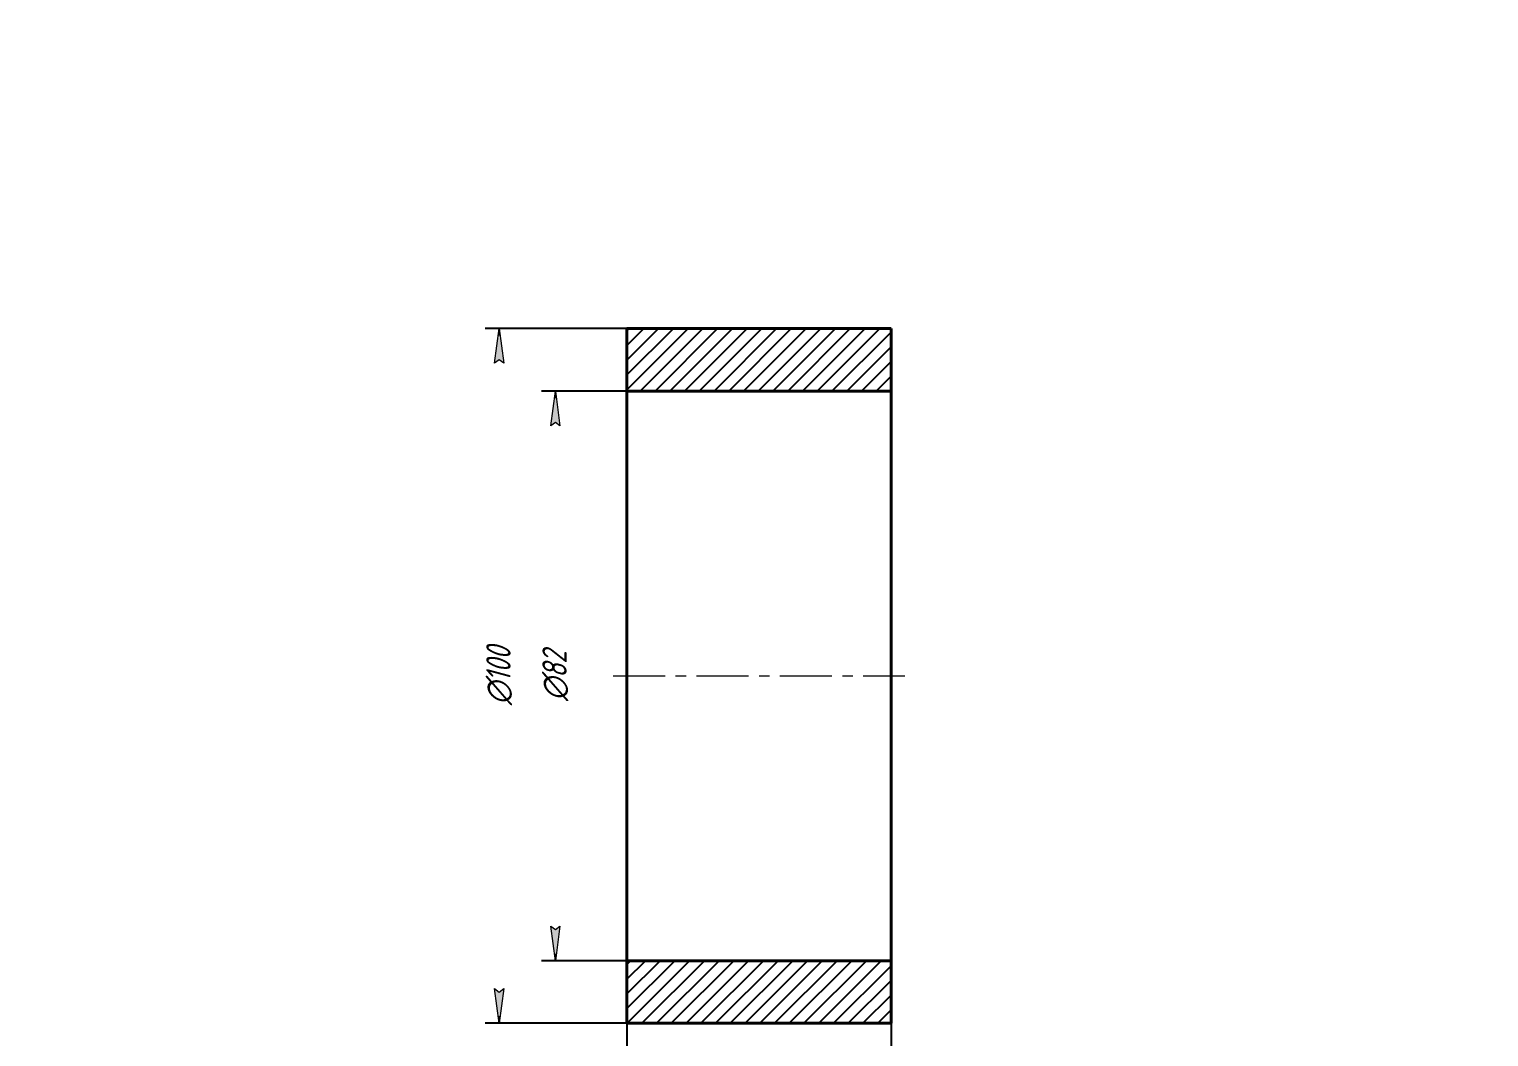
# Model space of a CAD drawing. Header units: millimetres. Extents: x 0 to 210, y 0 to 297.
# Drawn here: x 0 to 210, y 152 to 297 of the extents above; entities that cross this region are included whole.
import ezdxf

# ---------------------------------------------------------------- set-up
doc = ezdxf.new("R2010")
doc.units = ezdxf.units.MM
for name, pattern in [('K5LT_AXLED', [12, 7.5, -1.5, 1.5, -1.5]), ('K5LT_BASIC', [0]), ('K5LT_THIN', [0])]:
    doc.linetypes.add(name, pattern=pattern)
doc.layers.add('Системный слой', color=7, linetype='Continuous')
doc.styles.add('KDIMTEXTSTYLE', font='GOST_AU.SHX', dxfattribs={"width": 0.96, "oblique": 15, "height": 5})
doc.dimstyles.new('KDIMSTYLE (1.00)', dxfattribs={"dimtxt": 5, "dimasz": 1, "dimexe": 2, "dimexo": 0.0625, "dimgap": 1, "dimtad": 1, "dimtxsty": 'KDIMTEXTSTYLE', "dimsah": 1, "dimcen": 0.09, "dimdle": 1, "dimadec": 0, "dimazin": 0, "dimtfac": 0.667, "dimtmove": 0, "dimatfit": 3, "dimfxl": 1, "dimtvp": 1, "dimtolj": 1, "dimtzin": 0, "dimarcsym": 0})

# ---------------------------------------------------------------- blocks, each defined once
blk = doc.blocks.new('KDIMARROW_01')
at = {"layer": 'Системный слой'}
blk.add_hatch(color=0, dxfattribs=at).paths.add_polyline_path([(-5, -0.66), (0, 0), (-5, 0.66), (-4.5, 0)])
at = {"layer": 'Системный слой', "color": 0, "linetype": 'K5LT_THIN', "lineweight": 18}
for p, q in [((-4.5, 0), (-5, 0.66)), ((-5, 0.66), (0, 0)), ((0, 0), (-5, -0.66)), ((-5, -0.66), (-4.5, 0)), ((0, 0), (-1, 0))]:
    blk.add_line(p, q, dxfattribs=at)

msp = doc.modelspace()

# ---------------------------------------------------------------- hatches: boundary and pattern name
at = {"layer": 'Системный слой'}
h = msp.add_hatch(dxfattribs=at)
h.set_pattern_fill('', angle=45, style=0, pattern_type=0)
h.set_pattern_definition([(45, (0, 0), (-1.06066, 1.06066), [])])
h.paths.add_polyline_path([(124, 153.9), (124, 162.9), (86, 162.9), (86, 153.9)])
h.paths.add_polyline_path([(124, 244.9), (124, 253.9), (86, 253.9), (86, 244.9)])

# ---------------------------------------------------------------- linework, layer by layer
at = {"layer": 'Системный слой', "color": 150, "linetype": 'K5LT_BASIC', "lineweight": 40, "true_color": 0x0080ff}
for p, q in [((124, 253.9), (86, 253.9)), ((86, 253.9), (86, 244.9)), ((124, 244.9), (124, 253.9)), ((86, 162.9), (86, 244.9)), ((86, 244.9), (124, 244.9)), ((124, 162.9), (124, 244.9)), ((86, 162.9), (86, 153.9)), ((86, 162.9), (124, 162.9)), ((124, 153.9), (124, 162.9)), ((124, 153.9), (86, 153.9))]:
    msp.add_line(p, q, dxfattribs=at)
at = {"layer": 'Системный слой', "color": 30, "linetype": 'K5LT_AXLED', "lineweight": 18, "true_color": 0xff8000}
msp.add_line((84, 203.9), (126, 203.9), dxfattribs=at)

# ---------------------------------------------------------------- dimensions: what is measured, and where the dimension line sits
at = {"layer": 'Системный слой', "color": 7}
for base, p1, p2, location in [((67.625, 253.9), (86, 153.9), (86, 253.9), (67.625, 203.9)), ((75.702, 244.9), (86, 162.9), (86, 244.9), (75.702, 203.9))]:
    msp.add_linear_dim(base=base, p1=p1, p2=p2, angle=90, location=location, dimstyle='KDIMSTYLE (1.00)', override={"dimexo": 0, "dimpost": '\\H3.5;\\W0.965;\\Q15;∅<>', "dimblk1": 'KDIMARROW_01', "dimblk2": 'KDIMARROW_01', "dimse1": 0, "dimse2": 0, "dimclrt": 7, "dimtolj": 1}, dxfattribs=at).render()
msp.add_linear_dim(base=(86, 146.098), p1=(124, 153.9), p2=(86, 153.9), location=(105, 146.098), dimstyle='KDIMSTYLE (1.00)', override={"dimexo": 0, "dimpost": '\\H3.5;\\W0.965;\\Q15;<>', "dimblk1": 'KDIMARROW_01', "dimblk2": 'KDIMARROW_01', "dimse1": 0, "dimse2": 0, "dimclrt": 7, "dimtolj": 1}, dxfattribs=at).render()

doc.saveas('drawing.dxf')
